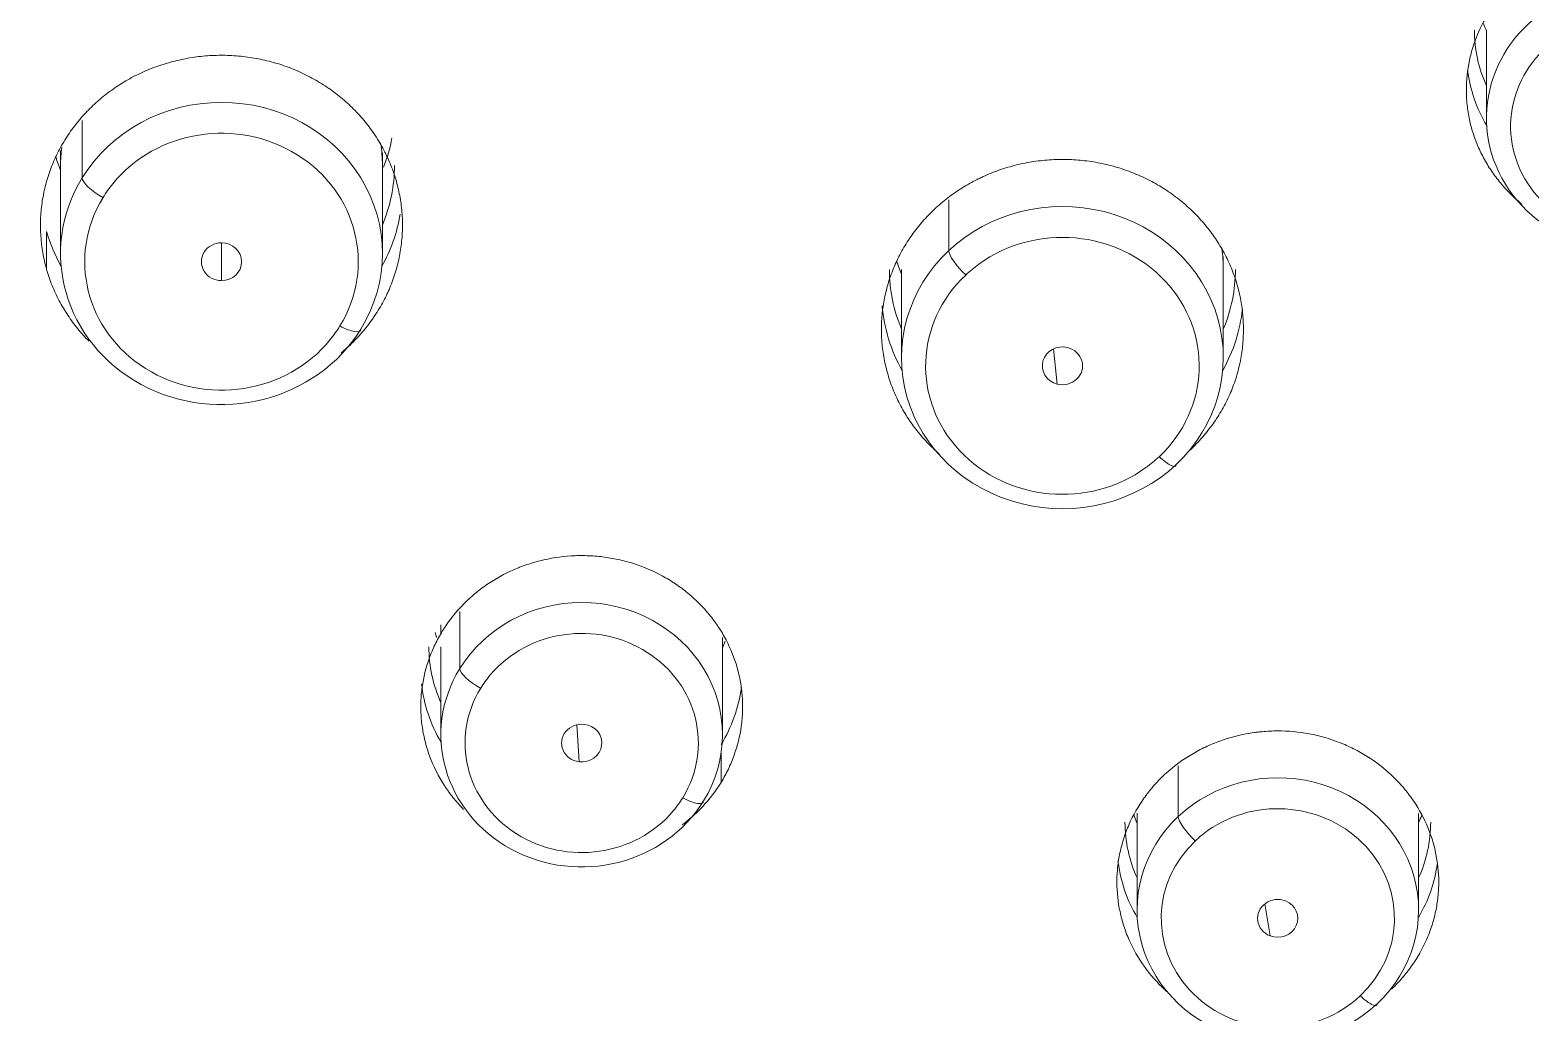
# Model space of a CAD drawing. Extents: x 3349 to 5808, y -3 to 827.
# Drawn here: x 3865.89 to 3880.8, y 551.68 to 561.45 of the extents above; entities that cross this region are included whole.
import ezdxf

# ---------------------------------------------------------------- set-up
doc = ezdxf.new("R2010")
doc.units = 0
doc.header["$LTSCALE"] = 4
doc.header["$MEASUREMENT"] = 0
doc.layers.get('0').update_dxf_attribs({"linetype": 'CONTINUOUS'})
doc.layers.add('1', color=7, linetype='CONTINUOUS')

msp = doc.modelspace()

# ---------------------------------------------------------------- linework, layer by layer
at = {"color": 7, "ltscale": 0.5}
msp.add_ellipse((3868.108, 529.628), major_axis=(-47.422, 0), ratio=0.896694, start_param=1.587359, end_param=7.826525, dxfattribs=at)
at = {"layer": '1', "color": 7, "linetype": 'Continuous', "lineweight": 18}
for p, q in [((3880.372, 561.452), (3880.372, 560.576)), ((3866.193, 560.254), (3866.193, 560.105)), ((3869.393, 560.105), (3869.393, 560.231)), ((3866.193, 560.105), (3866.193, 559.229)), ((3869.393, 559.229), (3869.393, 560.105)), ((3877.755, 559.069), (3877.755, 559.2)), ((3874.555, 559.069), (3874.555, 558.193)), ((3877.755, 558.193), (3877.755, 559.069)), ((3869.975, 555.445), (3869.975, 555.534)), ((3869.975, 555.316), (3869.975, 554.441)), ((3872.775, 555.316), (3872.775, 555.407)), ((3872.775, 554.441), (3872.775, 555.316)), ((3876.897, 553.659), (3876.897, 552.697)), ((3879.697, 552.697), (3879.697, 553.658))]:
    msp.add_line(p, q, dxfattribs=at)
at = {"layer": '1', "color": 7, "linetype": 'Continuous', "lineweight": 13}
for p, q in [((3866.407, 559.981), (3866.407, 560.551)), ((3875.024, 559.257), (3875.024, 559.763)), ((3866.054, 559.448), (3866.054, 559.071)), ((3867.793, 559.335), (3867.793, 558.959)), ((3876.065, 558.279), (3876.103, 557.929)), ((3870.163, 555.098), (3870.163, 555.668)), ((3871.328, 554.541), (3871.349, 554.172)), ((3872.761, 554.253), (3872.761, 553.967)), ((3877.307, 553.627), (3877.307, 554.133)), ((3878.169, 552.759), (3878.22, 552.44))]:
    msp.add_line(p, q, dxfattribs=at)
at = {"layer": '1', "color": 7, "linetype": 'Continuous', "lineweight": 18}
for centre, major_axis, ratio, start_param, end_param in [((3881.772, 560.576), (-1.4, 0), 0.939693, 5.235988, 8.37758), ((3881.772, 561.452), (1.52, 0), 0.939693, 3.141609, 3.541573), ((3881.772, 561.999), (-1.52, 0), 0.939693, 0.344021, 0.39998), ((3881.772, 561.233), (-1.6, 0), 0.939693, 0.12235, 0.5083), ((3867.793, 559.229), (-1.6, 0), 0.939693, 2.617994, 5.759587), ((3867.793, 560.652), (-1.72, 0), 0.939693, 2.785447, 2.971439), ((3867.793, 560.652), (-1.72, 0), 0.939693, 0.285132, 0.375747), ((3867.793, 560.105), (1.72, 0), 0.939693, 5.907454, 6.283169), ((3867.793, 559.229), (-1.6, 0), 0.939693, 5.759587, 8.901179), ((3876.155, 558.193), (-1.6, 0), 0.939693, 2.356194, 5.497787), ((3867.793, 559.886), (-1.8, 0), 0.939693, 2.658614, 2.983212), ((3867.793, 559.886), (-1.8, 0), 0.939693, 0.261799, 0.482979), ((3867.793, 559.147), (0.2, 0), 0.939837, 1.570629, 4.712222), ((3867.793, 559.147), (0.2, 0), 0.939837, 4.712222, 7.853814), ((3876.155, 558.193), (-1.6, 0), 0.939693, 5.497787, 8.63938), ((3876.155, 559.069), (1.72, 0), 0.939693, 3.14156, 3.517324), ((3876.155, 559.616), (-1.72, 0), 0.939693, 0.287914, 0.375731), ((3876.155, 559.069), (1.72, 0), 0.939693, 5.907389, 6.283153), ((3876.155, 558.85), (-1.8, 0), 0.939693, 0.084553, 0.482995), ((3876.155, 558.85), (-1.8, 0), 0.939693, 2.658597, 3.037135), ((3876.155, 558.111), (0.2, 0), 0.939817, 1.308211, 4.449803), ((3876.155, 558.111), (0.2, 0), 0.939817, 4.449803, 7.591396), ((3871.375, 554.441), (-1.4, 0), 0.939693, 2.617994, 5.759587), ((3871.375, 555.863), (-1.52, 0), 0.939693, 0.287586, 0.321751), ((3871.375, 555.316), (1.52, 0), 0.939693, 3.141576, 3.54159), ((3871.375, 555.863), (-1.52, 0), 0.939693, 2.741612, 2.7907), ((3871.375, 554.441), (-1.4, 0), 0.939693, 5.759587, 8.901179), ((3871.375, 555.097), (-1.6, 0), 0.939693, 0.09896, 0.508316), ((3871.375, 555.097), (-1.6, 0), 0.939693, 2.617994, 3.016681), ((3871.375, 554.358), (0.2, 0), 0.939832, 1.439409, 4.581002), ((3871.375, 554.358), (0.2, 0), 0.939832, 4.581002, 7.722594), ((3878.297, 552.697), (-1.4, 0), 0.939693, 2.356194, 5.497787), ((3878.297, 552.697), (-1.4, 0), 0.939693, 5.497787, 8.63938), ((3878.297, 553.572), (1.52, 0), 0.939693, 3.14156, 3.541573), ((3878.297, 554.12), (-1.52, 0), 0.939693, 0.345739, 0.39998), ((3878.297, 554.12), (-1.52, 0), 0.939693, 2.741547, 2.800501), ((3878.297, 553.572), (1.52, 0), 0.939693, 5.883139, 6.283153), ((3878.297, 553.353), (-1.6, 0), 0.939693, 0.111355, 0.508263), ((3878.297, 553.353), (-1.6, 0), 0.939693, 2.633305, 3.015303), ((3878.296, 552.614), (0.2, 0), 0.939794, 1.177055, 4.318648), ((3878.296, 552.614), (0.2, 0), 0.939794, 4.318648, 7.46024)]:
    msp.add_ellipse(centre, major_axis=major_axis, ratio=ratio, start_param=start_param, end_param=end_param, dxfattribs=at)
at = {"layer": '1', "color": 7, "linetype": 'Continuous', "lineweight": 13}
for centre, major_axis, ratio, start_param, end_param in [((3881.772, 560.494), (-1.16, 0), 0.939693, 5.235988, 8.231327), ((3867.793, 559.147), (-1.36, 0), 0.939693, 2.617994, 5.631615), ((3867.793, 560.105), (1.6, 0), 0.939693, 3.021247, 3.141634), ((3867.793, 560.105), (1.6, 0), 0.939693, 0.000041, 0.148039), ((3866.615, 559.868), (0.204, -0.126), 0.296198, 3.321608, 4.892404), ((3867.793, 559.147), (-1.36, 0), 0.939693, 5.759587, 8.773207), ((3867.793, 559.147), (-1.36, 0), 0.939693, 5.631615, 5.759587), ((3876.155, 558.111), (-1.36, 0), 0.939693, 2.356194, 5.369815), ((3875.194, 559.097), (0.164, -0.175), 0.241845, 3.393492, 4.964288), ((3876.155, 559.069), (1.6, 0), 0.939693, 0.000041, 0.138059), ((3876.155, 558.111), (-1.36, 0), 0.939693, 5.369815, 5.497787), ((3876.155, 558.111), (-1.36, 0), 0.939693, 5.497787, 8.511408), ((3867.793, 559.147), (-1.36, 0), 0.939693, 2.490022, 2.617994), ((3868.971, 558.59), (-0.204, 0.126), 0.296198, 1.750811, 3.321608), ((3876.155, 558.111), (-1.36, 0), 0.939693, 2.228223, 2.356194), ((3877.117, 557.29), (-0.164, 0.175), 0.241845, 1.822695, 3.393492), ((3871.375, 554.359), (-1.16, 0), 0.939693, 2.617994, 5.613333), ((3870.37, 554.986), (0.204, -0.126), 0.296198, 3.321608, 4.892404), ((3871.375, 554.359), (-1.16, 0), 0.939693, 5.613333, 5.759587), ((3871.375, 554.359), (-1.16, 0), 0.939693, 5.759587, 8.754926), ((3871.375, 554.359), (-1.16, 0), 0.939693, 2.471741, 2.617994), ((3872.38, 553.896), (-0.204, 0.126), 0.296198, 1.750811, 3.321608), ((3878.297, 552.615), (-1.16, 0), 0.939693, 2.356194, 5.351534), ((3877.476, 553.467), (0.164, -0.175), 0.241845, 3.393492, 4.964288), ((3878.297, 552.615), (-1.16, 0), 0.939693, 5.497787, 8.493126), ((3878.297, 552.615), (-1.16, 0), 0.939693, 5.351534, 5.497787), ((3878.297, 552.615), (-1.16, 0), 0.939693, 2.209941, 2.356194), ((3879.117, 551.926), (-0.164, 0.175), 0.241845, 1.822695, 3.393492)]:
    msp.add_ellipse(centre, major_axis=major_axis, ratio=ratio, start_param=start_param, end_param=end_param, dxfattribs=at)
at = {"layer": '1', "color": 7, "linetype": 'Continuous', "lineweight": 18}
for points, knots in [([(3867.787, 577.688), (3866.647, 577.688), (3865.515, 577.653), (3863.272, 577.515), (3862.162, 577.412), (3858.869, 577.008), (3856.725, 576.611), (3852.571, 575.59), (3850.561, 574.967), (3847.66, 573.886), (3846.713, 573.501), (3844.859, 572.687), (3843.952, 572.258), (3841.296, 570.908), (3839.611, 569.926), (3836.42, 567.83), (3834.915, 566.716), (3832.091, 564.386), (3830.771, 563.17), (3828.317, 560.663), (3827.183, 559.372), (3825.096, 556.742), (3824.143, 555.404), (3822.412, 552.702), (3821.632, 551.339), (3820.237, 548.61), (3819.622, 547.243), (3818.545, 544.523), (3818.083, 543.17), (3817.299, 540.493), (3816.978, 539.169), (3816.461, 536.563), (3816.264, 535.281), (3815.98, 532.77), (3815.892, 531.541), (3815.811, 529.142), (3815.818, 527.973), (3815.916, 525.699), (3816.007, 524.595), (3816.256, 522.458), (3816.414, 521.425), (3816.785, 519.431), (3816.998, 518.47), (3817.466, 516.623), (3817.722, 515.737), (3818.261, 514.038), (3818.545, 513.225), (3819.13, 511.673), (3819.431, 510.933), (3820.04, 509.523), (3820.348, 508.854), (3820.961, 507.583), (3821.267, 506.982), (3821.868, 505.845), (3822.163, 505.31), (3822.737, 504.302), (3823.015, 503.83), (3823.547, 502.945), (3823.802, 502.533), (3824.284, 501.767), (3824.511, 501.413), (3825.146, 500.434), (3825.509, 499.894), (3825.951, 499.247), (3826.081, 499.059), (3826.25, 498.816), (3826.302, 498.742), (3826.373, 498.641), (3826.407, 498.593), (3826.444, 498.541), (3826.461, 498.516), (3826.47, 498.504), (3826.474, 498.498), (3826.476, 498.495), (3826.477, 498.494), (3826.477, 498.493), (3826.478, 498.493), (3826.478, 498.492), (3826.478, 498.492), (3826.478, 498.492), (3826.478, 498.492), (3826.478, 498.492), (3827.078, 497.644), (3827.7, 496.803), (3828.999, 495.145), (3829.675, 494.328), (3830.726, 493.122), (3831.082, 492.724), (3831.807, 491.933), (3832.175, 491.541), (3833.296, 490.377), (3834.063, 489.615), (3835.223, 488.48), (3835.611, 488.103), (3836.388, 487.348), (3836.776, 486.97), (3837.939, 485.83), (3838.712, 485.064), (3840.242, 483.506), (3840.999, 482.715), (3842.486, 481.1), (3843.217, 480.275), (3844.636, 478.582), (3845.326, 477.714), (3846.647, 475.926), (3847.279, 475.006), (3848.171, 473.584), (3848.459, 473.103), (3849.014, 472.126), (3849.281, 471.631), (3850.053, 470.124), (3850.528, 469.093), (3851.177, 467.513), (3851.383, 466.981), (3851.774, 465.906), (3851.96, 465.363), (3852.487, 463.722), (3852.799, 462.61), (3853.355, 460.359), (3853.598, 459.219), (3854.023, 456.919), (3854.205, 455.759), (3854.521, 453.422), (3854.655, 452.245), (3854.885, 449.88), (3854.982, 448.691), (3855.086, 447.198), (3855.109, 446.862), (3855.131, 446.52), (3855.133, 446.478), (3855.134, 446.469), (3855.134, 446.464), (3855.135, 446.449), (3855.137, 446.42), (3855.144, 446.313), (3855.159, 446.059), (3855.211, 445.197), (3855.253, 444.404), (3855.346, 442.48), (3855.397, 432.158), (3855.485, 429.491), (3855.52, 428.132), (3855.58, 425.364), (3855.605, 423.955), (3855.646, 421.087), (3855.664, 419.628), (3855.695, 416.66), (3855.708, 415.152), (3855.73, 412.085), (3855.74, 410.527), (3855.749, 408.746), (3855.75, 408.523), (3855.751, 408.297), (3855.751, 408.269), (3855.751, 408.264), (3855.751, 408.262), (3855.751, 408.258), (3855.751, 408.249), (3855.751, 408.224), (3855.752, 408.14), (3855.753, 407.942), (3855.756, 407.275), (3855.758, 406.676), (3855.764, 405.252), (3855.767, 404.322), (3855.775, 401.586), (3855.779, 399.837), (3855.785, 396.489), (3855.787, 394.889), (3855.791, 390.315), (3855.792, 387.565), (3855.793, 382.663), (3855.793, 380.511), (3855.793, 378.658)], [0, 0, 0, 0, 0.007812, 0.007812, 0.015625, 0.015625, 0.03125, 0.03125, 0.046875, 0.046875, 0.054687, 0.054687, 0.0625, 0.0625, 0.078125, 0.078125, 0.09375, 0.09375, 0.109375, 0.109375, 0.125, 0.125, 0.140625, 0.140625, 0.15625, 0.15625, 0.171875, 0.171875, 0.1875, 0.1875, 0.203125, 0.203125, 0.21875, 0.21875, 0.234375, 0.234375, 0.25, 0.25, 0.265625, 0.265625, 0.28125, 0.28125, 0.296875, 0.296875, 0.3125, 0.3125, 0.328125, 0.328125, 0.34375, 0.34375, 0.359375, 0.359375, 0.375, 0.375, 0.390625, 0.390625, 0.40625, 0.40625, 0.421875, 0.421875, 0.4375, 0.4375, 0.46875, 0.46875, 0.484375, 0.484375, 0.492187, 0.492187, 0.496094, 0.498047, 0.499023, 0.499512, 0.499756, 0.499878, 0.499939, 0.499969, 0.499985, 0.499992, 0.499996, 0.499998, 0.499998, 0.5, 0.5, 0.515625, 0.515625, 0.53125, 0.53125, 0.539062, 0.539062, 0.546875, 0.546875, 0.5625, 0.5625, 0.570312, 0.570312, 0.578125, 0.578125, 0.59375, 0.59375, 0.609375, 0.609375, 0.625, 0.625, 0.640625, 0.640625, 0.65625, 0.65625, 0.664062, 0.664062, 0.671875, 0.671875, 0.6875, 0.6875, 0.695312, 0.695312, 0.703125, 0.703125, 0.71875, 0.71875, 0.734375, 0.734375, 0.75, 0.75, 0.765625, 0.765625, 0.78125, 0.78125, 0.785156, 0.785645, 0.785706, 0.785706, 0.785767, 0.785767, 0.785889, 0.786133, 0.787109, 0.789062, 0.796875, 0.796875, 0.8125, 0.8125, 0.828125, 0.828125, 0.84375, 0.84375, 0.859375, 0.859375, 0.875, 0.875, 0.890625, 0.890625, 0.892578, 0.892822, 0.892853, 0.892853, 0.892868, 0.892868, 0.892883, 0.892944, 0.893066, 0.893555, 0.894531, 0.898437, 0.898437, 0.90625, 0.90625, 0.921875, 0.921875, 0.9375, 0.9375, 0.96875, 0.96875, 1, 1, 1, 1]), ([(3867.787, 577.688), (3869.502, 577.688), (3871.193, 577.608), (3874.515, 577.302), (3876.146, 577.076), (3879.333, 576.491), (3880.891, 576.133), (3883.922, 575.297), (3885.396, 574.821), (3888.251, 573.765), (3889.632, 573.185), (3892.297, 571.937), (3893.58, 571.269), (3896.045, 569.858), (3897.227, 569.116), (3899.488, 567.571), (3900.566, 566.768), (3902.62, 565.114), (3903.595, 564.264), (3905.444, 562.528), (3906.318, 561.642), (3907.966, 559.846), (3908.74, 558.936), (3910.192, 557.102), (3910.87, 556.178), (3912.136, 554.326), (3912.723, 553.398), (3913.812, 551.548), (3914.314, 550.625), (3915.697, 547.875), (3916.459, 546.066), (3917.71, 542.54), (3918.2, 540.822), (3918.768, 538.337), (3918.929, 537.524), (3919.204, 535.934), (3919.317, 535.158), (3919.501, 533.645), (3919.571, 532.909), (3919.677, 531.481), (3919.711, 530.788), (3919.75, 529.449), (3919.754, 528.802), (3919.737, 527.556), (3919.716, 526.955), (3919.624, 525.222), (3919.524, 524.157), (3919.281, 522.2), (3919.138, 521.309), (3918.841, 519.697), (3918.686, 518.977), (3918.463, 518.023), (3918.389, 517.726), (3918.283, 517.311), (3918.231, 517.112), (3918.173, 516.893), (3918.144, 516.787), (3918.13, 516.735), (3918.123, 516.709), (3918.119, 516.696), (3918.117, 516.689), (3918.117, 516.686), (3918.116, 516.685), (3918.116, 516.684), (3918.116, 516.683), (3918.116, 516.683), (3918.116, 516.683), (3918.116, 516.683), (3918.116, 516.683), (3917.701, 515.17), (3917.216, 513.701), (3916.135, 510.864), (3915.54, 509.496), (3914.583, 507.517), (3914.253, 506.87), (3913.574, 505.598), (3913.226, 504.974), (3912.159, 503.134), (3911.421, 501.952), (3909.922, 499.663), (3909.16, 498.559), (3907.993, 496.969), (3907.6, 496.451), (3906.805, 495.438), (3906.404, 494.943), (3905.189, 493.493), (3904.367, 492.572), (3902.713, 490.816), (3901.88, 489.982), (3900.649, 488.772), (3900.242, 488.376), (3899.437, 487.594), (3899.04, 487.208), (3897.866, 486.061), (3897.109, 485.312), (3895.654, 483.839), (3894.955, 483.115), (3893.621, 481.688), (3892.986, 480.986), (3891.784, 479.603), (3891.218, 478.922), (3890.154, 477.584), (3889.657, 476.926), (3888.73, 475.635), (3888.301, 475.001), (3887.706, 474.072), (3887.516, 473.766), (3887.242, 473.311), (3887.153, 473.161), (3887.022, 472.937), (3886.957, 472.825), (3886.883, 472.695), (3886.846, 472.63), (3886.828, 472.598), (3886.819, 472.582), (3886.814, 472.574), (3886.812, 472.57), (3886.811, 472.568), (3886.81, 472.567), (3886.81, 472.566), (3886.81, 472.566), (3886.809, 472.566), (3886.807, 472.562), (3886.781, 472.515), (3886.68, 472.335), (3886.605, 472.201), (3886.411, 471.845), (3886.292, 471.623), (3886.013, 471.086), (3885.853, 470.772), (3885.501, 470.049), (3885.308, 469.639), (3884.899, 468.722), (3884.682, 468.213), (3884.235, 467.094), (3884.006, 466.484), (3883.546, 465.157), (3883.315, 464.442), (3882.863, 462.905), (3882.642, 462.083), (3882.221, 460.335), (3882.02, 459.409), (3881.646, 457.448), (3881.473, 456.413), (3881.158, 454.235), (3881.016, 453.091), (3880.763, 450.695), (3880.653, 449.444), (3880.459, 446.838), (3880.377, 445.484), (3880.237, 442.674), (3880.178, 432.206), (3880.106, 429.948), (3880.084, 429.183), (3880.054, 428.017), (3880.044, 427.625), (3880.031, 427.032), (3880.024, 426.734), (3880.017, 426.385), (3880.013, 426.21), (3880.012, 426.123), (3880.011, 426.079), (3880.01, 426.057), (3880.01, 426.046), (3880.01, 426.04), (3880.01, 426.038), (3880.01, 426.036), (3880.01, 426.036), (3880.01, 426.035), (3880.01, 426.035), (3879.99, 425.043), (3879.97, 423.928), (3879.943, 422.074), (3879.934, 421.426), (3879.917, 420.071), (3879.909, 419.363), (3879.893, 417.887), (3879.885, 417.118), (3879.871, 415.518), (3879.864, 414.686), (3879.845, 412.095), (3879.833, 410.239), (3879.814, 406.286), (3879.807, 404.187), (3879.795, 399.741), (3879.791, 397.393), (3879.787, 393.692), (3879.786, 392.429), (3879.784, 389.84), (3879.783, 388.515), (3879.782, 384.449), (3879.782, 381.615), (3879.782, 378.658)], [0, 0, 0, 0, 0.0125, 0.0125, 0.025, 0.025, 0.0375, 0.0375, 0.05, 0.05, 0.0625, 0.0625, 0.075, 0.075, 0.0875, 0.0875, 0.1, 0.1, 0.1125, 0.1125, 0.125, 0.125, 0.1375, 0.1375, 0.15, 0.15, 0.1625, 0.1625, 0.175, 0.175, 0.2, 0.2, 0.225, 0.225, 0.2375, 0.2375, 0.25, 0.25, 0.2625, 0.2625, 0.275, 0.275, 0.2875, 0.2875, 0.3, 0.3, 0.325, 0.325, 0.35, 0.35, 0.375, 0.375, 0.3875, 0.3875, 0.39375, 0.396875, 0.398437, 0.399219, 0.399609, 0.399805, 0.399902, 0.399951, 0.399976, 0.399988, 0.399994, 0.399997, 0.399998, 0.399998, 0.4, 0.4, 0.4125, 0.4125, 0.425, 0.425, 0.43125, 0.43125, 0.4375, 0.4375, 0.45, 0.45, 0.4625, 0.4625, 0.46875, 0.46875, 0.475, 0.475, 0.4875, 0.4875, 0.5, 0.5, 0.50625, 0.50625, 0.5125, 0.5125, 0.525, 0.525, 0.5375, 0.5375, 0.55, 0.55, 0.5625, 0.5625, 0.575, 0.575, 0.5875, 0.5875, 0.59375, 0.59375, 0.596875, 0.596875, 0.598437, 0.599219, 0.599609, 0.599805, 0.599902, 0.599951, 0.599976, 0.599988, 0.599994, 0.599997, 0.599997, 0.6, 0.6, 0.6125, 0.6125, 0.625, 0.625, 0.6375, 0.6375, 0.65, 0.65, 0.6625, 0.6625, 0.675, 0.675, 0.6875, 0.6875, 0.7, 0.7, 0.7125, 0.7125, 0.725, 0.725, 0.7375, 0.7375, 0.75, 0.75, 0.7625, 0.7625, 0.775, 0.775, 0.7875, 0.7875, 0.79375, 0.79375, 0.796875, 0.796875, 0.798437, 0.799219, 0.799609, 0.799805, 0.799902, 0.799951, 0.799976, 0.799988, 0.799994, 0.799997, 0.799998, 0.799998, 0.8, 0.8, 0.825, 0.825, 0.8375, 0.8375, 0.85, 0.85, 0.8625, 0.8625, 0.875, 0.875, 0.9, 0.9, 0.925, 0.925, 0.95, 0.95, 0.9625, 0.9625, 0.975, 0.975, 1, 1, 1, 1]), ([(3880.172, 560.856), (3880.172, 560.956), (3880.182, 561.053), (3880.212, 561.198), (3880.225, 561.245), (3880.248, 561.316), (3880.256, 561.34), (3880.274, 561.386), (3880.283, 561.409), (3880.334, 561.523), (3880.383, 561.609), (3880.455, 561.712), (3880.478, 561.742), (3880.502, 561.771), (3880.518, 561.791), (3880.526, 561.801), (3880.568, 561.849), (3880.603, 561.885), (3880.714, 561.989), (3880.795, 562.051), (3880.904, 562.12), (3880.926, 562.133), (3880.971, 562.159), (3880.994, 562.171), (3881.064, 562.206), (3881.158, 562.248), (3881.256, 562.281), (3881.331, 562.302), (3881.356, 562.309), (3881.407, 562.321), (3881.433, 562.326), (3881.562, 562.35), (3881.666, 562.36), (3881.823, 562.36), (3881.875, 562.358), (3881.954, 562.351), (3881.98, 562.347), (3882.032, 562.34), (3882.058, 562.336), (3882.186, 562.312), (3882.286, 562.284), (3882.407, 562.237), (3882.431, 562.227), (3882.467, 562.211), (3882.479, 562.205), (3882.502, 562.194), (3882.56, 562.166), (3882.617, 562.134), (3882.747, 562.053), (3882.827, 561.991), (3882.921, 561.903), (3882.939, 561.885), (3882.974, 561.848), (3882.991, 561.83), (3883.041, 561.773), (3883.103, 561.694), (3883.157, 561.61), (3883.194, 561.545), (3883.206, 561.523), (3883.229, 561.478), (3883.239, 561.455), (3883.29, 561.341), (3883.32, 561.248), (3883.346, 561.127), (3883.35, 561.103), (3883.358, 561.054), (3883.361, 561.03), (3883.369, 560.956), (3883.372, 560.906), (3883.372, 560.856)], [0, 0, 0, 0, 0.0625, 0.0625, 0.09375, 0.09375, 0.109375, 0.109375, 0.125, 0.125, 0.1875, 0.1875, 0.203125, 0.210938, 0.210938, 0.21875, 0.21875, 0.25, 0.25, 0.3125, 0.3125, 0.328125, 0.328125, 0.34375, 0.34375, 0.375, 0.40625, 0.40625, 0.421875, 0.421875, 0.4375, 0.4375, 0.5, 0.5, 0.53125, 0.53125, 0.546875, 0.546875, 0.5625, 0.5625, 0.625, 0.625, 0.640625, 0.640625, 0.648437, 0.648437, 0.65625, 0.6875, 0.6875, 0.75, 0.75, 0.765625, 0.765625, 0.78125, 0.78125, 0.8125, 0.84375, 0.84375, 0.859375, 0.859375, 0.875, 0.875, 0.9375, 0.9375, 0.953125, 0.953125, 0.96875, 0.96875, 1, 1, 1, 1]), ([(3869.532, 559.947), (3869.516, 560.001), (3869.48, 560.107), (3869.41, 560.258), (3869.353, 560.355), (3869.306, 560.426), (3869.29, 560.449), (3869.256, 560.495), (3869.239, 560.517), (3869.185, 560.583), (3869.109, 560.667), (3869.025, 560.744), (3868.958, 560.799), (3868.924, 560.825), (3868.889, 560.851), (3868.866, 560.868), (3868.854, 560.876), (3868.793, 560.917), (3868.694, 560.977), (3868.538, 561.052), (3868.428, 561.093), (3868.344, 561.12), (3868.316, 561.128), (3868.259, 561.144), (3868.23, 561.15), (3868.144, 561.169), (3868.029, 561.189), (3867.912, 561.198), (3867.824, 561.201), (3867.794, 561.201), (3867.735, 561.2), (3867.705, 561.199), (3867.616, 561.194), (3867.5, 561.181), (3867.328, 561.146), (3867.215, 561.112), (3867.132, 561.083), (3867.105, 561.073), (3867.05, 561.051), (3867.024, 561.039), (3866.944, 561.002), (3866.842, 560.949), (3866.745, 560.886), (3866.675, 560.835), (3866.652, 560.818), (3866.618, 560.791), (3866.607, 560.782), (3866.585, 560.763), (3866.53, 560.716), (3866.438, 560.627), (3866.329, 560.498), (3866.264, 560.404), (3866.22, 560.332), (3866.206, 560.308), (3866.179, 560.258), (3866.166, 560.233), (3866.129, 560.158), (3866.086, 560.055), (3866.054, 559.949), (3866.034, 559.868), (3866.028, 559.841), (3866.017, 559.786), (3866.012, 559.758), (3866.001, 559.676), (3865.991, 559.566), (3865.993, 559.456), (3865.999, 559.373), (3866.001, 559.345), (3866.008, 559.29), (3866.012, 559.263), (3866.026, 559.18), (3866.039, 559.125), (3866.054, 559.071)], [0, 0, 0, 0, 0.03125, 0.0625, 0.09375, 0.09375, 0.109375, 0.109375, 0.125, 0.125, 0.15625, 0.1875, 0.1875, 0.203125, 0.210937, 0.210937, 0.21875, 0.21875, 0.25, 0.28125, 0.3125, 0.3125, 0.328125, 0.328125, 0.34375, 0.34375, 0.375, 0.40625, 0.40625, 0.421875, 0.421875, 0.4375, 0.4375, 0.46875, 0.5, 0.53125, 0.53125, 0.546875, 0.546875, 0.5625, 0.5625, 0.59375, 0.625, 0.625, 0.640625, 0.640625, 0.648437, 0.648437, 0.65625, 0.6875, 0.71875, 0.75, 0.75, 0.765625, 0.765625, 0.78125, 0.78125, 0.8125, 0.84375, 0.84375, 0.859375, 0.859375, 0.875, 0.875, 0.90625, 0.9375, 0.9375, 0.953125, 0.953125, 0.96875, 0.96875, 1, 1, 1, 1]), ([(3880.725, 559.719), (3880.697, 559.742), (3880.668, 559.767), (3880.622, 559.81), (3880.604, 559.828), (3880.569, 559.864), (3880.552, 559.883), (3880.502, 559.94), (3880.44, 560.019), (3880.386, 560.103), (3880.349, 560.168), (3880.337, 560.19), (3880.314, 560.235), (3880.304, 560.257), (3880.254, 560.371), (3880.223, 560.465), (3880.198, 560.585), (3880.193, 560.61), (3880.185, 560.658), (3880.182, 560.683), (3880.174, 560.757), (3880.172, 560.807), (3880.172, 560.856)], [0, 0, 0, 0, 0.083777, 0.083777, 0.141041, 0.141041, 0.198305, 0.198305, 0.312833, 0.427361, 0.427361, 0.484625, 0.484625, 0.541889, 0.541889, 0.770944, 0.770944, 0.828208, 0.828208, 0.885472, 0.885472, 1, 1, 1, 1]), ([(3877.955, 558.473), (3877.955, 558.529), (3877.95, 558.64), (3877.924, 558.803), (3877.895, 558.91), (3877.87, 558.99), (3877.86, 559.017), (3877.84, 559.069), (3877.83, 559.095), (3877.796, 559.172), (3877.745, 559.272), (3877.685, 559.366), (3877.636, 559.435), (3877.611, 559.469), (3877.584, 559.502), (3877.566, 559.524), (3877.556, 559.535), (3877.509, 559.589), (3877.43, 559.671), (3877.3, 559.782), (3877.205, 559.848), (3877.132, 559.895), (3877.106, 559.91), (3877.056, 559.938), (3877.03, 559.952), (3876.952, 559.991), (3876.846, 560.038), (3876.735, 560.076), (3876.651, 560.1), (3876.623, 560.107), (3876.565, 560.121), (3876.536, 560.127), (3876.449, 560.143), (3876.332, 560.159), (3876.157, 560.167), (3876.039, 560.162), (3875.951, 560.154), (3875.921, 560.151), (3875.863, 560.142), (3875.834, 560.138), (3875.747, 560.122), (3875.633, 560.095), (3875.523, 560.058), (3875.441, 560.026), (3875.414, 560.015), (3875.374, 559.997), (3875.36, 559.991), (3875.334, 559.978), (3875.268, 559.946), (3875.154, 559.882), (3875.013, 559.784), (3874.926, 559.71), (3874.863, 559.65), (3874.842, 559.63), (3874.802, 559.589), (3874.783, 559.568), (3874.727, 559.504), (3874.657, 559.416), (3874.597, 559.321), (3874.555, 559.248), (3874.542, 559.223), (3874.516, 559.172), (3874.504, 559.147), (3874.47, 559.07), (3874.431, 558.966), (3874.402, 558.859), (3874.385, 558.778), (3874.38, 558.751), (3874.371, 558.696), (3874.367, 558.668), (3874.358, 558.585), (3874.355, 558.529), (3874.355, 558.473)], [0, 0, 0, 0, 0.03125, 0.0625, 0.09375, 0.09375, 0.109375, 0.109375, 0.125, 0.125, 0.15625, 0.1875, 0.1875, 0.203125, 0.210938, 0.210938, 0.21875, 0.21875, 0.25, 0.28125, 0.3125, 0.3125, 0.328125, 0.328125, 0.34375, 0.34375, 0.375, 0.40625, 0.40625, 0.421875, 0.421875, 0.4375, 0.4375, 0.46875, 0.5, 0.53125, 0.53125, 0.546875, 0.546875, 0.5625, 0.5625, 0.59375, 0.625, 0.625, 0.640625, 0.640625, 0.648437, 0.648437, 0.65625, 0.6875, 0.71875, 0.75, 0.75, 0.765625, 0.765625, 0.78125, 0.78125, 0.8125, 0.84375, 0.84375, 0.859375, 0.859375, 0.875, 0.875, 0.90625, 0.9375, 0.9375, 0.953125, 0.953125, 0.96875, 0.96875, 1, 1, 1, 1]), ([(3869.532, 559.947), (3869.547, 559.893), (3869.572, 559.785), (3869.592, 559.62), (3869.594, 559.51), (3869.591, 559.427), (3869.589, 559.399), (3869.584, 559.343), (3869.581, 559.316), (3869.57, 559.233), (3869.549, 559.125), (3869.517, 559.019), (3869.488, 558.94), (3869.473, 558.901), (3869.456, 558.862), (3869.445, 558.837), (3869.439, 558.824), (3869.408, 558.76), (3869.354, 558.662), (3869.259, 558.523), (3869.186, 558.436), (3869.127, 558.373), (3869.107, 558.353), (3869.066, 558.313), (3869.045, 558.293), (3869.01, 558.263), (3868.997, 558.251), (3868.983, 558.24)], [0, 0, 0, 0, 0.088421, 0.176842, 0.265264, 0.265264, 0.309474, 0.309474, 0.353685, 0.353685, 0.442106, 0.530527, 0.530527, 0.574738, 0.596843, 0.596843, 0.618949, 0.618949, 0.70737, 0.795791, 0.884212, 0.884212, 0.928423, 0.928423, 0.972634, 0.972634, 1, 1, 1, 1]), ([(3866.477, 558.355), (3866.458, 558.374), (3866.439, 558.394), (3866.402, 558.435), (3866.383, 558.457), (3866.329, 558.523), (3866.263, 558.613), (3866.206, 558.71), (3866.166, 558.784), (3866.154, 558.809), (3866.13, 558.86), (3866.119, 558.886), (3866.088, 558.964), (3866.07, 559.017), (3866.054, 559.071)], [0, 0, 0, 0, 0.094112, 0.094112, 0.194766, 0.194766, 0.396075, 0.597383, 0.597383, 0.698037, 0.698037, 0.798692, 0.798692, 1, 1, 1, 1]), ([(3874.931, 557.233), (3874.915, 557.247), (3874.899, 557.261), (3874.863, 557.296), (3874.842, 557.316), (3874.802, 557.357), (3874.783, 557.378), (3874.727, 557.442), (3874.657, 557.53), (3874.597, 557.625), (3874.555, 557.698), (3874.542, 557.723), (3874.516, 557.774), (3874.504, 557.799), (3874.47, 557.876), (3874.431, 557.98), (3874.402, 558.087), (3874.385, 558.168), (3874.38, 558.195), (3874.371, 558.25), (3874.367, 558.278), (3874.358, 558.361), (3874.355, 558.417), (3874.355, 558.473)], [0, 0, 0, 0, 0.044034, 0.044034, 0.103782, 0.103782, 0.16353, 0.16353, 0.283026, 0.402521, 0.402521, 0.462269, 0.462269, 0.522017, 0.522017, 0.641513, 0.761009, 0.761009, 0.820756, 0.820756, 0.880504, 0.880504, 1, 1, 1, 1]), ([(3877.955, 558.473), (3877.955, 558.417), (3877.95, 558.306), (3877.924, 558.143), (3877.895, 558.036), (3877.87, 557.956), (3877.86, 557.929), (3877.84, 557.877), (3877.83, 557.851), (3877.796, 557.774), (3877.745, 557.674), (3877.685, 557.58), (3877.636, 557.511), (3877.611, 557.477), (3877.584, 557.444), (3877.566, 557.422), (3877.556, 557.411), (3877.509, 557.357), (3877.467, 557.313), (3877.422, 557.271), (3877.419, 557.268)], [0, 0, 0, 0, 0.123831, 0.247663, 0.371494, 0.371494, 0.43341, 0.43341, 0.495325, 0.495325, 0.619157, 0.742988, 0.742988, 0.804904, 0.835862, 0.835862, 0.866819, 0.866819, 0.990651, 1, 1, 1, 1]), ([(3869.989, 555.471), (3870.042, 555.557), (3870.103, 555.637), (3870.206, 555.748), (3870.243, 555.783), (3870.3, 555.834), (3870.32, 555.85), (3870.36, 555.882), (3870.38, 555.898), (3870.484, 555.973), (3870.573, 556.024), (3870.69, 556.079), (3870.726, 556.094), (3870.762, 556.109), (3870.787, 556.118), (3870.799, 556.123), (3870.861, 556.144), (3870.911, 556.159), (3871.062, 556.197), (3871.165, 556.214), (3871.296, 556.222), (3871.322, 556.223), (3871.375, 556.224), (3871.401, 556.223), (3871.48, 556.221), (3871.584, 556.213), (3871.686, 556.195), (3871.763, 556.179), (3871.788, 556.173), (3871.839, 556.159), (3871.864, 556.152), (3871.989, 556.112), (3872.084, 556.071), (3872.219, 555.998), (3872.263, 555.971), (3872.328, 555.928), (3872.349, 555.913), (3872.39, 555.882), (3872.41, 555.867), (3872.508, 555.785), (3872.58, 555.714), (3872.66, 555.616), (3872.675, 555.596), (3872.698, 555.566), (3872.705, 555.556), (3872.719, 555.535), (3872.755, 555.483), (3872.787, 555.429), (3872.856, 555.297), (3872.893, 555.206), (3872.927, 555.086), (3872.933, 555.062), (3872.944, 555.013), (3872.949, 554.989), (3872.962, 554.917), (3872.974, 554.819), (3872.976, 554.721), (3872.973, 554.647), (3872.972, 554.622), (3872.968, 554.573), (3872.965, 554.548), (3872.948, 554.426), (3872.924, 554.331), (3872.882, 554.214), (3872.873, 554.191), (3872.854, 554.145), (3872.844, 554.122), (3872.811, 554.055), (3872.787, 554.01), (3872.761, 553.967)], [0, 0, 0, 0, 0.0625, 0.0625, 0.09375, 0.09375, 0.109375, 0.109375, 0.125, 0.125, 0.1875, 0.1875, 0.203125, 0.210937, 0.210937, 0.21875, 0.21875, 0.25, 0.25, 0.3125, 0.3125, 0.328125, 0.328125, 0.34375, 0.34375, 0.375, 0.40625, 0.40625, 0.421875, 0.421875, 0.4375, 0.4375, 0.5, 0.5, 0.53125, 0.53125, 0.546875, 0.546875, 0.5625, 0.5625, 0.625, 0.625, 0.640625, 0.640625, 0.648437, 0.648437, 0.65625, 0.6875, 0.6875, 0.75, 0.75, 0.765625, 0.765625, 0.78125, 0.78125, 0.8125, 0.84375, 0.84375, 0.859375, 0.859375, 0.875, 0.875, 0.9375, 0.9375, 0.953125, 0.953125, 0.96875, 0.96875, 1, 1, 1, 1]), ([(3870.201, 553.698), (3870.168, 553.732), (3870.136, 553.766), (3870.091, 553.822), (3870.075, 553.842), (3870.053, 553.873), (3870.045, 553.883), (3870.031, 553.904), (3869.995, 553.956), (3869.963, 554.01), (3869.894, 554.141), (3869.857, 554.233), (3869.823, 554.353), (3869.817, 554.377), (3869.806, 554.425), (3869.801, 554.45), (3869.788, 554.522), (3869.776, 554.62), (3869.774, 554.718), (3869.777, 554.792), (3869.778, 554.816), (3869.782, 554.866), (3869.785, 554.891), (3869.802, 555.013), (3869.826, 555.108), (3869.868, 555.224), (3869.877, 555.248), (3869.896, 555.294), (3869.906, 555.316), (3869.939, 555.384), (3869.963, 555.428), (3869.989, 555.471)], [0, 0, 0, 0, 0.071962, 0.071962, 0.11063, 0.11063, 0.129964, 0.129964, 0.149298, 0.226635, 0.226635, 0.381308, 0.381308, 0.419976, 0.419976, 0.458644, 0.458644, 0.535981, 0.613317, 0.613317, 0.651986, 0.651986, 0.690654, 0.690654, 0.845327, 0.845327, 0.883995, 0.883995, 0.922663, 0.922663, 1, 1, 1, 1]), ([(3877.165, 554.038), (3877.24, 554.109), (3877.321, 554.171), (3877.451, 554.252), (3877.496, 554.278), (3877.565, 554.313), (3877.589, 554.324), (3877.636, 554.345), (3877.66, 554.355), (3877.781, 554.402), (3877.881, 554.431), (3878.009, 554.455), (3878.048, 554.461), (3878.087, 554.466), (3878.113, 554.469), (3878.127, 554.47), (3878.192, 554.476), (3878.244, 554.479), (3878.401, 554.479), (3878.505, 554.469), (3878.634, 554.445), (3878.66, 554.44), (3878.711, 554.428), (3878.736, 554.421), (3878.811, 554.4), (3878.909, 554.367), (3879.004, 554.325), (3879.073, 554.29), (3879.096, 554.278), (3879.141, 554.253), (3879.163, 554.239), (3879.273, 554.171), (3879.353, 554.108), (3879.464, 554.004), (3879.499, 553.968), (3879.55, 553.911), (3879.566, 553.891), (3879.597, 553.851), (3879.612, 553.831), (3879.685, 553.729), (3879.734, 553.643), (3879.784, 553.529), (3879.794, 553.506), (3879.807, 553.471), (3879.811, 553.459), (3879.82, 553.436), (3879.84, 553.377), (3879.856, 553.317), (3879.886, 553.173), (3879.897, 553.075), (3879.897, 552.951), (3879.896, 552.926), (3879.893, 552.877), (3879.892, 552.852), (3879.884, 552.779), (3879.869, 552.682), (3879.843, 552.587), (3879.821, 552.516), (3879.812, 552.493), (3879.795, 552.446), (3879.785, 552.423), (3879.735, 552.309), (3879.686, 552.222), (3879.613, 552.12), (3879.598, 552.1), (3879.567, 552.06), (3879.551, 552.041), (3879.501, 551.983), (3879.465, 551.946), (3879.428, 551.911)], [0, 0, 0, 0, 0.0625, 0.0625, 0.09375, 0.09375, 0.109375, 0.109375, 0.125, 0.125, 0.1875, 0.1875, 0.203125, 0.210937, 0.210937, 0.21875, 0.21875, 0.25, 0.25, 0.3125, 0.3125, 0.328125, 0.328125, 0.34375, 0.34375, 0.375, 0.40625, 0.40625, 0.421875, 0.421875, 0.4375, 0.4375, 0.5, 0.5, 0.53125, 0.53125, 0.546875, 0.546875, 0.5625, 0.5625, 0.625, 0.625, 0.640625, 0.640625, 0.648437, 0.648437, 0.65625, 0.6875, 0.6875, 0.75, 0.75, 0.765625, 0.765625, 0.78125, 0.78125, 0.8125, 0.84375, 0.84375, 0.859375, 0.859375, 0.875, 0.875, 0.9375, 0.9375, 0.953125, 0.953125, 0.96875, 0.96875, 1, 1, 1, 1]), ([(3872.761, 553.967), (3872.708, 553.881), (3872.647, 553.802), (3872.544, 553.691), (3872.508, 553.656), (3872.45, 553.605), (3872.43, 553.589), (3872.399, 553.563), (3872.387, 553.554), (3872.375, 553.545)], [0, 0, 0, 0, 0.528053, 0.528053, 0.79208, 0.79208, 0.924093, 0.924093, 1, 1, 1, 1]), ([(3877.19, 551.888), (3877.182, 551.896), (3877.174, 551.903), (3877.129, 551.945), (3877.094, 551.982), (3877.044, 552.039), (3877.027, 552.059), (3876.996, 552.098), (3876.981, 552.119), (3876.908, 552.221), (3876.859, 552.307), (3876.809, 552.421), (3876.799, 552.444), (3876.786, 552.479), (3876.782, 552.491), (3876.773, 552.514), (3876.754, 552.573), (3876.738, 552.633), (3876.707, 552.777), (3876.697, 552.874), (3876.697, 552.999), (3876.697, 553.023), (3876.7, 553.073), (3876.702, 553.097), (3876.709, 553.171), (3876.725, 553.267), (3876.75, 553.363), (3876.773, 553.434), (3876.781, 553.457), (3876.799, 553.504), (3876.808, 553.527), (3876.858, 553.641), (3876.907, 553.727), (3876.98, 553.829), (3876.995, 553.85), (3877.026, 553.889), (3877.042, 553.909), (3877.092, 553.966), (3877.128, 554.003), (3877.165, 554.038)], [0, 0, 0, 0, 0.013472, 0.013472, 0.07513, 0.07513, 0.105959, 0.105959, 0.136788, 0.136788, 0.260104, 0.260104, 0.290933, 0.290933, 0.306348, 0.306348, 0.321762, 0.38342, 0.38342, 0.506736, 0.506736, 0.537565, 0.537565, 0.568394, 0.568394, 0.630052, 0.69171, 0.69171, 0.722539, 0.722539, 0.753368, 0.753368, 0.876684, 0.876684, 0.907513, 0.907513, 0.938342, 0.938342, 1, 1, 1, 1])]:
    msp.add_open_spline(points, degree=3, knots=knots, dxfattribs=at)
at = {"layer": '1', "color": 7, "linetype": 'Continuous', "lineweight": 13}
for points, knots in [([(3856.243, 378.657), (3856.244, 379.076), (3856.252, 381.175), (3856.263, 384.79), (3856.276, 389.37), (3856.285, 393.539), (3856.29, 397.344), (3856.293, 400.81), (3856.292, 403.96), (3856.288, 406.866), (3856.282, 409.65), (3856.272, 412.425), (3856.258, 415.229), (3856.24, 418.032), (3856.216, 420.829), (3856.185, 423.701), (3856.138, 426.779), (3856.065, 430.144), (3855.948, 442.769), (3855.768, 446.455), (3855.513, 449.996), (3855.185, 453.245), (3854.787, 456.167), (3854.327, 458.792), (3853.814, 461.149), (3853.262, 463.259), (3852.683, 465.152), (3852.076, 466.884), (3851.421, 468.532), (3850.696, 470.153), (3849.897, 471.749), (3849.031, 473.299), (3848.087, 474.822), (3847.026, 476.381), (3845.799, 478.03), (3844.402, 479.759), (3842.891, 481.494), (3841.363, 483.145), (3839.903, 484.653), (3838.553, 486.005), (3837.32, 487.217), (3836.199, 488.305), (3835.186, 489.289), (3834.272, 490.188), (3833.435, 491.027), (3832.645, 491.844), (3831.866, 492.678), (3831.067, 493.564), (3830.229, 494.533), (3829.346, 495.6), (3828.427, 496.77), (3827.474, 498.051), (3826.48, 499.46), (3825.431, 501.025), (3824.316, 502.772), (3823.142, 504.733), (3821.946, 506.915), (3820.809, 509.247), (3819.817, 511.573), (3819.017, 513.744), (3818.397, 515.693), (3817.922, 517.432), (3817.558, 518.988), (3817.281, 520.381), (3817.071, 521.631), (3816.911, 522.763), (3816.788, 523.81), (3816.693, 524.815), (3816.62, 525.831), (3816.567, 526.918), (3816.538, 528.124), (3816.545, 529.466), (3816.596, 530.887), (3816.691, 532.29), (3816.82, 533.604), (3816.974, 534.833), (3817.155, 536.029), (3817.373, 537.249), (3817.641, 538.54), (3817.974, 539.935), (3818.39, 541.453), (3818.908, 543.103), (3819.546, 544.888), (3820.332, 546.817), (3821.297, 548.901), (3822.484, 551.153), (3823.943, 553.58), (3825.735, 556.181), (3827.909, 558.912), (3830.445, 561.646), (3833.204, 564.194), (3835.985, 566.405), (3838.636, 568.238), (3841.105, 569.737), (3843.392, 570.968), (3845.505, 571.98), (3847.449, 572.811), (3849.233, 573.496), (3850.879, 574.065), (3852.406, 574.54), (3853.82, 574.936), (3855.123, 575.264), (3856.318, 575.536), (3857.414, 575.76), (3858.419, 575.945), (3859.34, 576.097), (3860.183, 576.222), (3860.955, 576.325), (3861.66, 576.409), (3862.305, 576.478), (3862.896, 576.535), (3863.437, 576.58), (3863.932, 576.618), (3864.386, 576.648), (3864.801, 576.672), (3865.18, 576.691), (3865.524, 576.707), (3865.837, 576.719), (3866.12, 576.728), (3866.377, 576.735), (3866.608, 576.741), (3866.815, 576.745), (3866.999, 576.748), (3867.166, 576.75), (3867.323, 576.751), (3867.478, 576.752), (3867.632, 576.753), (3867.735, 576.753), (3867.787, 576.753)], [0, 0, 0, 0, 0.005332, 0.026657, 0.045928, 0.063518, 0.079622, 0.09428, 0.107542, 0.119646, 0.131211, 0.142915, 0.154909, 0.166846, 0.178543, 0.190457, 0.203359, 0.217671, 0.233236, 0.249287, 0.264578, 0.278367, 0.2908, 0.302077, 0.312278, 0.321501, 0.329846, 0.3375, 0.344906, 0.35249, 0.3602, 0.367734, 0.375218, 0.383151, 0.391929, 0.401614, 0.411732, 0.421533, 0.43059, 0.438792, 0.446183, 0.452884, 0.458958, 0.464444, 0.469493, 0.474346, 0.479239, 0.484381, 0.489946, 0.496016, 0.502549, 0.509528, 0.51707, 0.525338, 0.53446, 0.544553, 0.555725, 0.567644, 0.579257, 0.589655, 0.598767, 0.606828, 0.613996, 0.620369, 0.626055, 0.631169, 0.635861, 0.640339, 0.644857, 0.64969, 0.655098, 0.661237, 0.667901, 0.67441, 0.680321, 0.685819, 0.691204, 0.696728, 0.702624, 0.709068, 0.716154, 0.723922, 0.732423, 0.741735, 0.751978, 0.7633, 0.77586, 0.789833, 0.805359, 0.822162, 0.839063, 0.854695, 0.868637, 0.881052, 0.892202, 0.902275, 0.911323, 0.919459, 0.926876, 0.933712, 0.93999, 0.945713, 0.950929, 0.955689, 0.960034, 0.964003, 0.967625, 0.970931, 0.973947, 0.976701, 0.979221, 0.981527, 0.983638, 0.98557, 0.987336, 0.988946, 0.99041, 0.991737, 0.992939, 0.994031, 0.995018, 0.995896, 0.996668, 0.997366, 0.998029, 0.998682, 0.999334, 1, 1, 1, 1]), ([(3867.787, 576.753), (3867.839, 576.753), (3867.944, 576.753), (3868.103, 576.752), (3868.262, 576.751), (3868.418, 576.75), (3868.572, 576.748), (3868.731, 576.745), (3868.896, 576.742), (3869.076, 576.738), (3869.273, 576.733), (3869.49, 576.727), (3869.728, 576.719), (3869.987, 576.709), (3870.268, 576.697), (3870.572, 576.683), (3870.903, 576.665), (3871.262, 576.643), (3871.65, 576.617), (3872.069, 576.586), (3872.522, 576.548), (3873.009, 576.504), (3873.534, 576.451), (3874.099, 576.388), (3874.708, 576.313), (3875.365, 576.226), (3876.072, 576.122), (3876.834, 575.999), (3877.656, 575.854), (3878.54, 575.684), (3879.492, 575.483), (3880.516, 575.248), (3881.615, 574.971), (3882.796, 574.646), (3884.064, 574.265), (3885.422, 573.819), (3886.87, 573.298), (3888.41, 572.692), (3890.046, 571.985), (3891.792, 571.157), (3893.662, 570.181), (3895.66, 569.029), (3897.784, 567.668), (3900.034, 566.058), (3902.409, 564.146), (3904.892, 561.871), (3907.403, 559.219), (3909.774, 556.288), (3911.836, 553.284), (3913.515, 550.406), (3914.835, 547.754), (3915.859, 545.344), (3916.652, 543.165), (3917.263, 541.197), (3917.735, 539.413), (3918.097, 537.793), (3918.372, 536.324), (3918.581, 534.986), (3918.74, 533.74), (3918.862, 532.525), (3918.954, 531.295), (3919.012, 530.061), (3919.036, 528.873), (3919.03, 527.757), (3918.998, 526.674), (3918.938, 525.542), (3918.839, 524.301), (3918.687, 522.917), (3918.468, 521.373), (3918.159, 519.649), (3917.73, 517.717), (3917.143, 515.551), (3916.354, 513.136), (3915.33, 510.51), (3914.08, 507.79), (3912.679, 505.149), (3911.238, 502.728), (3909.859, 500.585), (3908.581, 498.715), (3907.398, 497.094), (3906.296, 495.68), (3905.263, 494.432), (3904.294, 493.321), (3903.387, 492.329), (3902.537, 491.434), (3901.719, 490.602), (3900.9, 489.79), (3900.048, 488.956), (3899.133, 488.069), (3898.142, 487.106), (3897.075, 486.057), (3895.933, 484.915), (3894.71, 483.663), (3893.403, 482.278), (3892.022, 480.745), (3890.601, 479.067), (3889.197, 477.276), (3887.892, 475.442), (3886.752, 473.657), (3885.795, 471.97), (3884.974, 470.352), (3884.237, 468.727), (3883.566, 467.064), (3882.968, 465.379), (3882.437, 463.678), (3881.955, 461.916), (3881.508, 460.025), (3881.094, 457.952), (3880.717, 455.67), (3880.384, 453.151), (3880.099, 450.368), (3879.862, 447.29), (3879.675, 443.895), (3879.538, 431.207), (3879.447, 427.41), (3879.39, 423.727), (3879.354, 420.348), (3879.33, 417.295), (3879.312, 414.439), (3879.3, 411.634), (3879.291, 408.816), (3879.285, 406.009), (3879.283, 403.23), (3879.283, 400.422), (3879.285, 397.478), (3879.289, 394.309), (3879.296, 390.868), (3879.305, 387.133), (3879.317, 383.087), (3879.327, 380.227), (3879.332, 378.713), (3879.332, 378.657)], [0, 0, 0, 0, 0.000652, 0.001351, 0.002027, 0.002681, 0.003337, 0.004003, 0.0047, 0.005456, 0.006291, 0.007217, 0.008231, 0.009331, 0.010525, 0.011821, 0.013229, 0.014756, 0.016409, 0.018196, 0.020125, 0.022206, 0.024449, 0.026867, 0.029475, 0.032289, 0.035328, 0.038613, 0.042164, 0.046, 0.050143, 0.054618, 0.059453, 0.064678, 0.070327, 0.076442, 0.083041, 0.090126, 0.097747, 0.106024, 0.115093, 0.12505, 0.135948, 0.147904, 0.161128, 0.175856, 0.192149, 0.209311, 0.225825, 0.240677, 0.253868, 0.265569, 0.275924, 0.28514, 0.293416, 0.300895, 0.307628, 0.313673, 0.319253, 0.324676, 0.330244, 0.335991, 0.341447, 0.346374, 0.351136, 0.356165, 0.361752, 0.368024, 0.37503, 0.382884, 0.391747, 0.401791, 0.413192, 0.425973, 0.439671, 0.453283, 0.465884, 0.477132, 0.487063, 0.495827, 0.503618, 0.510657, 0.517089, 0.522923, 0.528213, 0.53318, 0.538088, 0.54317, 0.548617, 0.554558, 0.561003, 0.567918, 0.575388, 0.583565, 0.592466, 0.601958, 0.611845, 0.621704, 0.630856, 0.63899, 0.646527, 0.65407, 0.661791, 0.669425, 0.676878, 0.684504, 0.692688, 0.701621, 0.711397, 0.722122, 0.733928, 0.746962, 0.761371, 0.777149, 0.793696, 0.80965, 0.823969, 0.836642, 0.848461, 0.86026, 0.872292, 0.884267, 0.895929, 0.907611, 0.919945, 0.933324, 0.947874, 0.963666, 0.980768, 0.999279, 1, 1, 1, 1])]:
    msp.add_open_spline(points, degree=3, knots=knots, dxfattribs=at)

doc.saveas('drawing.dxf')
